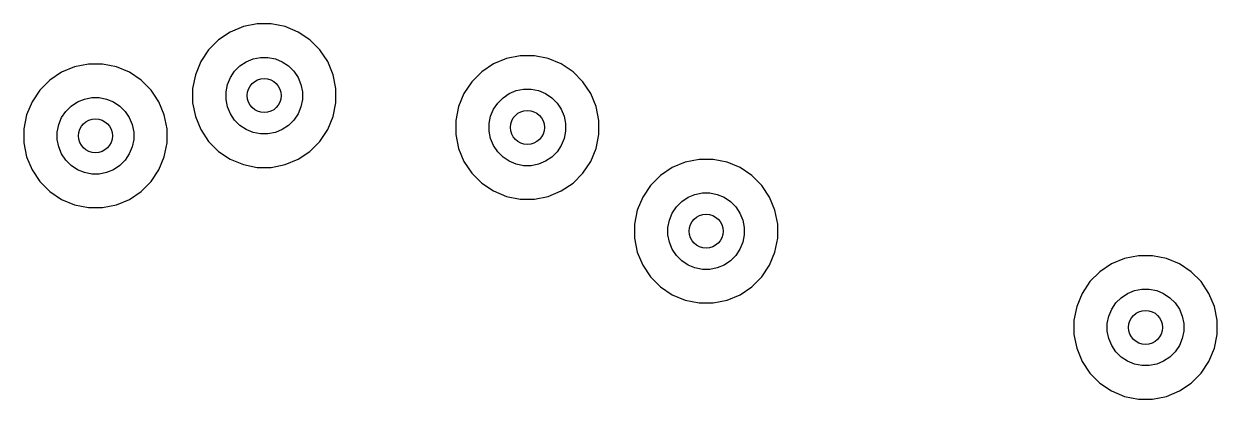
# Model space of a CAD drawing. Extents: x 3.6 to 7.49, y -4.48 to -2.36.
# Drawn here: x 6.273 to 6.835, y -3.28 to -3.104 of the extents above; entities that cross this region are included whole.
import ezdxf

# ---------------------------------------------------------------- set-up
doc = ezdxf.new("R2010")
doc.units = 0
doc.header["$MEASUREMENT"] = 0
doc.layers.add('BLACK', color=7, linetype='CONTINUOUS')

msp = doc.modelspace()

# ---------------------------------------------------------------- linework, layer by layer
at = {"layer": 'BLACK', "linetype": 'CONTINUOUS'}
for p, q in [((6.3829, -3.10365), (6.37638, -3.10495)), ((6.38954, -3.10365), (6.3829, -3.10365)), ((6.39606, -3.10495), (6.38954, -3.10365)), ((6.37023, -3.10749), (6.36471, -3.11119)), ((6.37638, -3.10495), (6.37023, -3.10749)), ((6.40221, -3.10749), (6.39606, -3.10495)), ((6.40773, -3.11119), (6.40221, -3.10749)), ((6.36471, -3.11119), (6.36001, -3.11589)), ((6.41243, -3.11589), (6.40773, -3.11119)), ((6.36001, -3.11589), (6.35631, -3.12142)), ((6.37769, -3.12145), (6.38097, -3.12009)), ((6.38097, -3.12009), (6.38445, -3.1194)), ((6.38445, -3.1194), (6.38799, -3.1194)), ((6.38799, -3.1194), (6.39147, -3.12009)), ((6.39147, -3.12009), (6.39475, -3.12145)), ((6.41613, -3.12142), (6.41243, -3.11589)), ((6.50039, -3.11991), (6.49425, -3.12246)), ((6.50691, -3.11861), (6.50039, -3.11991)), ((6.51356, -3.11861), (6.50691, -3.11861)), ((6.52008, -3.11991), (6.51356, -3.11861)), ((6.52622, -3.12246), (6.52008, -3.11991)), ((6.29071, -3.12639), (6.28518, -3.13009)), ((6.29685, -3.12385), (6.29071, -3.12639)), ((6.30337, -3.12255), (6.29685, -3.12385)), ((6.31002, -3.12255), (6.30337, -3.12255)), ((6.31654, -3.12385), (6.31002, -3.12255)), ((6.32268, -3.12639), (6.31654, -3.12385)), ((6.32821, -3.13009), (6.32268, -3.12639)), ((6.35631, -3.12142), (6.35377, -3.12756)), ((6.37027, -3.12888), (6.37224, -3.12593)), ((6.37224, -3.12593), (6.37475, -3.12342)), ((6.37475, -3.12342), (6.37769, -3.12145)), ((6.39475, -3.12145), (6.39769, -3.12342)), ((6.39769, -3.12342), (6.4002, -3.12593)), ((6.4002, -3.12593), (6.40217, -3.12888)), ((6.41867, -3.12756), (6.41613, -3.12142)), ((6.48872, -3.12615), (6.48402, -3.13085)), ((6.49425, -3.12246), (6.48872, -3.12615)), ((6.53175, -3.12615), (6.52622, -3.12246)), ((6.53645, -3.13085), (6.53175, -3.12615)), ((6.28518, -3.13009), (6.28048, -3.13479)), ((6.33291, -3.13479), (6.32821, -3.13009)), ((6.35377, -3.12756), (6.35247, -3.13408)), ((6.36822, -3.13563), (6.36891, -3.13215)), ((6.36891, -3.13215), (6.37027, -3.12888)), ((6.40217, -3.12888), (6.40353, -3.13215)), ((6.40353, -3.13215), (6.40422, -3.13563)), ((6.41997, -3.13408), (6.41867, -3.12756)), ((6.48402, -3.13085), (6.48033, -3.13638)), ((6.54014, -3.13638), (6.53645, -3.13085)), ((6.28048, -3.13479), (6.27679, -3.14031)), ((6.33424, -3.13678), (6.33291, -3.13479)), ((6.3366, -3.14031), (6.33424, -3.13678)), ((6.35247, -3.13408), (6.35247, -3.14073)), ((6.36822, -3.13917), (6.36822, -3.13563)), ((6.40422, -3.13563), (6.40422, -3.13917)), ((6.41997, -3.14073), (6.41997, -3.13408)), ((6.48033, -3.13638), (6.47779, -3.14252)), ((6.49876, -3.13838), (6.50171, -3.13641)), ((6.50171, -3.13641), (6.50499, -3.13505)), ((6.50499, -3.13505), (6.50846, -3.13436)), ((6.50846, -3.13436), (6.51201, -3.13436)), ((6.51201, -3.13436), (6.51549, -3.13505)), ((6.51549, -3.13505), (6.51876, -3.13641)), ((6.51876, -3.13641), (6.52171, -3.13838)), ((6.54269, -3.14252), (6.54014, -3.13638)), ((6.27679, -3.14031), (6.27424, -3.14646)), ((6.29271, -3.14482), (6.29522, -3.14232)), ((6.29522, -3.14232), (6.29817, -3.14035)), ((6.29817, -3.14035), (6.30144, -3.13899)), ((6.30144, -3.13899), (6.30492, -3.1383)), ((6.30492, -3.1383), (6.30847, -3.1383)), ((6.30847, -3.1383), (6.31194, -3.13899)), ((6.31194, -3.13899), (6.31522, -3.14035)), ((6.31522, -3.14035), (6.31817, -3.14232)), ((6.31817, -3.14232), (6.32067, -3.14482)), ((6.33914, -3.14646), (6.3366, -3.14031)), ((6.35247, -3.14073), (6.35377, -3.14725)), ((6.36891, -3.14265), (6.36822, -3.13917)), ((6.37027, -3.14593), (6.36891, -3.14265)), ((6.40353, -3.14265), (6.40217, -3.14593)), ((6.40422, -3.13917), (6.40353, -3.14265)), ((6.41867, -3.14725), (6.41997, -3.14073)), ((6.47779, -3.14252), (6.47649, -3.14904)), ((6.49428, -3.14384), (6.49625, -3.14089)), ((6.49625, -3.14089), (6.49876, -3.13838)), ((6.52171, -3.13838), (6.52422, -3.14089)), ((6.52422, -3.14089), (6.52619, -3.14384)), ((6.54398, -3.14904), (6.54269, -3.14252)), ((6.27424, -3.14646), (6.27294, -3.15298)), ((6.28938, -3.15105), (6.29074, -3.14777)), ((6.29074, -3.14777), (6.29271, -3.14482)), ((6.32067, -3.14482), (6.32264, -3.14777)), ((6.32264, -3.14777), (6.324, -3.15105)), ((6.34044, -3.15298), (6.33914, -3.14646)), ((6.35377, -3.14725), (6.35631, -3.15339)), ((6.37224, -3.14888), (6.37027, -3.14593)), ((6.37475, -3.15138), (6.37224, -3.14888)), ((6.4002, -3.14888), (6.39769, -3.15138)), ((6.40217, -3.14593), (6.4002, -3.14888)), ((6.41613, -3.15339), (6.41867, -3.14725)), ((6.47649, -3.14904), (6.47649, -3.15569)), ((6.49224, -3.15059), (6.49293, -3.14711)), ((6.49293, -3.14711), (6.49428, -3.14384)), ((6.52619, -3.14384), (6.52754, -3.14711)), ((6.52754, -3.14711), (6.52824, -3.15059)), ((6.54398, -3.15569), (6.54398, -3.14904)), ((6.27294, -3.15298), (6.27294, -3.15962)), ((6.28869, -3.15453), (6.28938, -3.15105)), ((6.28869, -3.15807), (6.28869, -3.15453)), ((6.324, -3.15105), (6.32469, -3.15453)), ((6.32469, -3.15453), (6.32469, -3.15807)), ((6.34044, -3.15962), (6.34044, -3.15298)), ((6.35631, -3.15339), (6.36001, -3.15891)), ((6.37769, -3.15335), (6.37475, -3.15138)), ((6.38097, -3.15471), (6.37769, -3.15335)), ((6.38445, -3.1554), (6.38097, -3.15471)), ((6.39147, -3.15471), (6.38799, -3.1554)), ((6.39475, -3.15335), (6.39147, -3.15471)), ((6.39769, -3.15138), (6.39475, -3.15335)), ((6.41243, -3.15891), (6.41613, -3.15339)), ((6.49224, -3.15414), (6.49224, -3.15059)), ((6.49293, -3.15761), (6.49224, -3.15414)), ((6.52824, -3.15414), (6.52754, -3.15761)), ((6.52824, -3.15059), (6.52824, -3.15414)), ((6.27294, -3.15962), (6.27424, -3.16614)), ((6.28938, -3.16155), (6.28869, -3.15807)), ((6.32469, -3.15807), (6.324, -3.16155)), ((6.33914, -3.16614), (6.34044, -3.15962)), ((6.36001, -3.15891), (6.36471, -3.16362)), ((6.38799, -3.1554), (6.38445, -3.1554)), ((6.40773, -3.16362), (6.41243, -3.15891)), ((6.47649, -3.15569), (6.47779, -3.16221)), ((6.49428, -3.16089), (6.49293, -3.15761)), ((6.52754, -3.15761), (6.52619, -3.16089)), ((6.54269, -3.16221), (6.54398, -3.15569)), ((6.27424, -3.16614), (6.27679, -3.17228)), ((6.29074, -3.16483), (6.28938, -3.16155)), ((6.29271, -3.16777), (6.29074, -3.16483)), ((6.32264, -3.16483), (6.32067, -3.16777)), ((6.324, -3.16155), (6.32264, -3.16483)), ((6.3366, -3.17228), (6.33914, -3.16614)), ((6.36471, -3.16362), (6.37023, -3.16731)), ((6.40221, -3.16731), (6.40773, -3.16362)), ((6.47779, -3.16221), (6.48033, -3.16835)), ((6.49625, -3.16384), (6.49428, -3.16089)), ((6.49876, -3.16634), (6.49625, -3.16384)), ((6.52422, -3.16384), (6.52171, -3.16634)), ((6.52619, -3.16089), (6.52422, -3.16384)), ((6.54014, -3.16835), (6.54269, -3.16221)), ((6.29522, -3.17028), (6.29271, -3.16777)), ((6.29817, -3.17225), (6.29522, -3.17028)), ((6.31817, -3.17028), (6.31522, -3.17225)), ((6.32067, -3.16777), (6.31817, -3.17028)), ((6.37023, -3.16731), (6.37638, -3.16985)), ((6.37638, -3.16985), (6.3829, -3.17115)), ((6.3829, -3.17115), (6.38954, -3.17115)), ((6.38954, -3.17115), (6.39606, -3.16985)), ((6.39606, -3.16985), (6.40221, -3.16731)), ((6.48033, -3.16835), (6.48402, -3.17388)), ((6.50171, -3.16831), (6.49876, -3.16634)), ((6.50499, -3.16967), (6.50171, -3.16831)), ((6.50846, -3.17036), (6.50499, -3.16967)), ((6.51201, -3.17036), (6.50846, -3.17036)), ((6.51549, -3.16967), (6.51201, -3.17036)), ((6.51876, -3.16831), (6.51549, -3.16967)), ((6.52171, -3.16634), (6.51876, -3.16831)), ((6.53645, -3.17388), (6.54014, -3.16835)), ((6.5785, -3.17127), (6.57298, -3.17497)), ((6.58464, -3.16873), (6.5785, -3.17127)), ((6.59116, -3.16743), (6.58464, -3.16873)), ((6.59781, -3.16743), (6.59116, -3.16743)), ((6.60433, -3.16873), (6.59781, -3.16743)), ((6.61047, -3.17127), (6.60433, -3.16873)), ((6.616, -3.17497), (6.61047, -3.17127)), ((6.27679, -3.17228), (6.28048, -3.17781)), ((6.30144, -3.17361), (6.29817, -3.17225)), ((6.30492, -3.1743), (6.30144, -3.17361)), ((6.30847, -3.1743), (6.30492, -3.1743)), ((6.31194, -3.17361), (6.30847, -3.1743)), ((6.31522, -3.17225), (6.31194, -3.17361)), ((6.33291, -3.17781), (6.3366, -3.17228)), ((6.48402, -3.17388), (6.48872, -3.17858)), ((6.53175, -3.17858), (6.53645, -3.17388)), ((6.57298, -3.17497), (6.56827, -3.17967)), ((6.6207, -3.17967), (6.616, -3.17497)), ((6.28048, -3.17781), (6.28518, -3.18251)), ((6.28518, -3.18251), (6.29071, -3.18621)), ((6.32268, -3.18621), (6.32821, -3.18251)), ((6.32821, -3.18251), (6.33291, -3.17781)), ((6.48872, -3.17858), (6.49425, -3.18227)), ((6.49425, -3.18227), (6.50039, -3.18481)), ((6.52008, -3.18481), (6.52622, -3.18227)), ((6.52622, -3.18227), (6.53175, -3.17858)), ((6.56827, -3.17967), (6.56458, -3.1852)), ((6.6244, -3.1852), (6.6207, -3.17967)), ((6.29071, -3.18621), (6.29685, -3.18875)), ((6.31654, -3.18875), (6.32268, -3.18621)), ((6.50039, -3.18481), (6.50691, -3.18611)), ((6.50691, -3.18611), (6.51356, -3.18611)), ((6.51356, -3.18611), (6.52008, -3.18481)), ((6.56458, -3.1852), (6.56204, -3.19134)), ((6.58051, -3.18971), (6.58301, -3.1872)), ((6.58301, -3.1872), (6.58596, -3.18523)), ((6.58596, -3.18523), (6.58924, -3.18387)), ((6.58924, -3.18387), (6.59272, -3.18318)), ((6.59272, -3.18318), (6.59626, -3.18318)), ((6.59626, -3.18318), (6.59974, -3.18387)), ((6.59974, -3.18387), (6.60301, -3.18523)), ((6.60301, -3.18523), (6.60596, -3.1872)), ((6.60596, -3.1872), (6.60847, -3.18971)), ((6.62694, -3.19134), (6.6244, -3.1852)), ((6.29685, -3.18875), (6.30337, -3.19005)), ((6.30337, -3.19005), (6.31002, -3.19005)), ((6.31002, -3.19005), (6.31654, -3.18875)), ((6.56204, -3.19134), (6.56074, -3.19786)), ((6.57718, -3.19593), (6.57854, -3.19265)), ((6.57854, -3.19265), (6.58051, -3.18971)), ((6.60847, -3.18971), (6.61044, -3.19265)), ((6.61044, -3.19265), (6.6118, -3.19593)), ((6.62824, -3.19786), (6.62694, -3.19134)), ((6.56074, -3.19786), (6.56074, -3.2045)), ((6.57649, -3.19941), (6.57718, -3.19593)), ((6.57649, -3.20295), (6.57649, -3.19941)), ((6.6118, -3.19593), (6.61249, -3.19941)), ((6.61249, -3.19941), (6.61249, -3.20295)), ((6.62824, -3.2045), (6.62824, -3.19786)), ((6.56074, -3.2045), (6.56204, -3.21103)), ((6.57718, -3.20643), (6.57649, -3.20295)), ((6.61249, -3.20295), (6.6118, -3.20643)), ((6.62694, -3.21103), (6.62824, -3.2045)), ((6.56204, -3.21103), (6.56458, -3.21717)), ((6.57854, -3.20971), (6.57718, -3.20643)), ((6.58051, -3.21266), (6.57854, -3.20971)), ((6.61044, -3.20971), (6.60847, -3.21266)), ((6.6118, -3.20643), (6.61044, -3.20971)), ((6.6244, -3.21717), (6.62694, -3.21103)), ((6.58301, -3.21516), (6.58051, -3.21266)), ((6.58596, -3.21713), (6.58301, -3.21516)), ((6.60596, -3.21516), (6.60301, -3.21713)), ((6.60847, -3.21266), (6.60596, -3.21516)), ((6.78559, -3.21655), (6.78006, -3.22024)), ((6.79173, -3.21401), (6.78559, -3.21655)), ((6.79825, -3.21271), (6.79173, -3.21401)), ((6.8049, -3.21271), (6.79825, -3.21271)), ((6.81142, -3.21401), (6.8049, -3.21271)), ((6.81756, -3.21655), (6.81142, -3.21401)), ((6.82309, -3.22024), (6.81756, -3.21655)), ((6.56458, -3.21717), (6.56827, -3.22269)), ((6.58924, -3.21849), (6.58596, -3.21713)), ((6.59272, -3.21918), (6.58924, -3.21849)), ((6.59626, -3.21918), (6.59272, -3.21918)), ((6.59974, -3.21849), (6.59626, -3.21918)), ((6.60301, -3.21713), (6.59974, -3.21849)), ((6.6207, -3.22269), (6.6244, -3.21717)), ((6.78006, -3.22024), (6.77536, -3.22494)), ((6.82779, -3.22494), (6.82309, -3.22024)), ((6.56827, -3.22269), (6.57298, -3.22739)), ((6.57298, -3.22739), (6.5785, -3.23109)), ((6.61047, -3.23109), (6.616, -3.22739)), ((6.616, -3.22739), (6.6207, -3.22269)), ((6.77536, -3.22494), (6.77167, -3.23047)), ((6.83148, -3.23047), (6.82779, -3.22494)), ((6.5785, -3.23109), (6.58464, -3.23363)), ((6.58464, -3.23363), (6.59116, -3.23493)), ((6.59781, -3.23493), (6.60433, -3.23363)), ((6.60433, -3.23363), (6.61047, -3.23109)), ((6.77167, -3.23047), (6.76912, -3.23661)), ((6.78759, -3.23498), (6.7901, -3.23248)), ((6.7901, -3.23248), (6.79305, -3.23051)), ((6.79305, -3.23051), (6.79632, -3.22915)), ((6.79632, -3.22915), (6.7998, -3.22846)), ((6.7998, -3.22846), (6.80335, -3.22846)), ((6.80335, -3.22846), (6.80683, -3.22915)), ((6.80683, -3.22915), (6.8101, -3.23051)), ((6.8101, -3.23051), (6.81305, -3.23248)), ((6.81305, -3.23248), (6.81556, -3.23498)), ((6.83403, -3.23661), (6.83148, -3.23047)), ((6.59116, -3.23493), (6.59781, -3.23493)), ((6.76912, -3.23661), (6.76783, -3.24313)), ((6.78427, -3.24121), (6.78562, -3.23793)), ((6.78562, -3.23793), (6.78759, -3.23498)), ((6.81556, -3.23498), (6.81753, -3.23793)), ((6.81753, -3.23793), (6.81888, -3.24121)), ((6.83532, -3.24313), (6.83403, -3.23661)), ((6.76783, -3.24313), (6.76783, -3.24978)), ((6.78357, -3.24468), (6.78427, -3.24121)), ((6.78357, -3.24823), (6.78357, -3.24468)), ((6.81888, -3.24121), (6.81957, -3.24468)), ((6.81957, -3.24468), (6.81957, -3.24823)), ((6.83532, -3.24978), (6.83532, -3.24313)), ((6.76783, -3.24978), (6.76912, -3.2563)), ((6.78427, -3.25171), (6.78357, -3.24823)), ((6.81957, -3.24823), (6.81888, -3.25171)), ((6.83403, -3.2563), (6.83532, -3.24978)), ((6.78562, -3.25498), (6.78427, -3.25171)), ((6.78759, -3.25793), (6.78562, -3.25498)), ((6.81753, -3.25498), (6.81556, -3.25793)), ((6.81888, -3.25171), (6.81753, -3.25498)), ((6.76912, -3.2563), (6.77167, -3.26244)), ((6.7901, -3.26044), (6.78759, -3.25793)), ((6.79305, -3.26241), (6.7901, -3.26044)), ((6.81305, -3.26044), (6.8101, -3.26241)), ((6.81556, -3.25793), (6.81305, -3.26044)), ((6.83148, -3.26244), (6.83403, -3.2563)), ((6.77167, -3.26244), (6.77536, -3.26797)), ((6.79632, -3.26376), (6.79305, -3.26241)), ((6.7998, -3.26446), (6.79632, -3.26376)), ((6.80335, -3.26446), (6.7998, -3.26446)), ((6.80683, -3.26376), (6.80335, -3.26446)), ((6.8101, -3.26241), (6.80683, -3.26376)), ((6.82779, -3.26797), (6.83148, -3.26244)), ((6.77536, -3.26797), (6.78006, -3.27267)), ((6.78006, -3.27267), (6.78559, -3.27636)), ((6.81756, -3.27636), (6.82309, -3.27267)), ((6.82309, -3.27267), (6.82779, -3.26797)), ((6.78559, -3.27636), (6.79173, -3.27891)), ((6.81142, -3.27891), (6.81756, -3.27636)), ((6.79173, -3.27891), (6.79825, -3.2802)), ((6.79825, -3.2802), (6.8049, -3.2802)), ((6.8049, -3.2802), (6.81142, -3.27891))]:
    msp.add_line(p, q, dxfattribs=at)
at = {"layer": 'BLACK'}
for centre in [(6.38622, -3.1374), (6.30669, -3.1563), (6.51024, -3.15236), (6.59449, -3.20118), (6.80157, -3.24646)]:
    msp.add_circle(centre, 0.008, dxfattribs=at)

doc.saveas('drawing.dxf')
